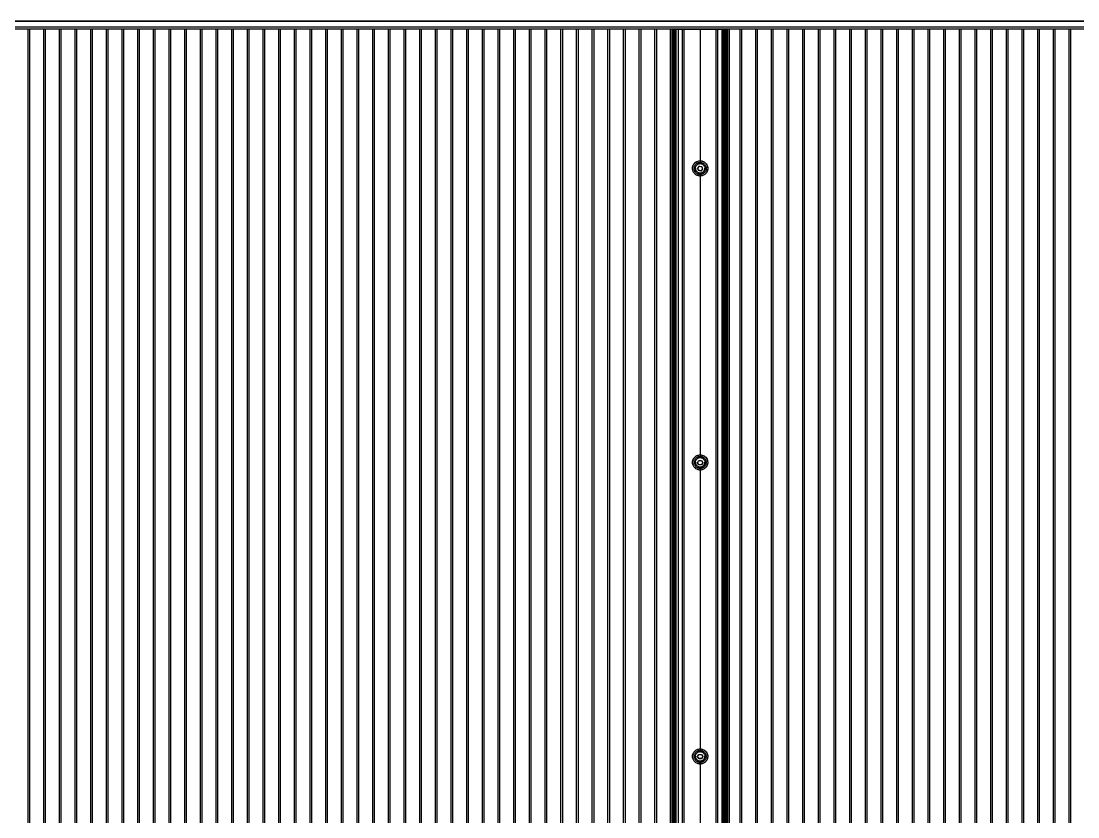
# Model space of a CAD drawing. Header units: millimetres. Extents: x 4625 to 14334, y 16216 to 31562.
# Drawn here: x 11904 to 13117, y 29666 to 30581 of the extents above; entities that cross this region are included whole.
import ezdxf

# ---------------------------------------------------------------- set-up
doc = ezdxf.new("R2010")
doc.units = ezdxf.units.MM
doc.header["$LTSCALE"] = 3
doc.layers.add('Default', color=7, linetype='Continuous')

msp = doc.modelspace()

# ---------------------------------------------------------------- linework, layer by layer
at = {"layer": 'Default'}
for p, q in [((13561.8, 30574), (11015.3, 30574)), ((13529.8, 30581.1), (11043.6, 30581.1)), ((11043.6, 30581.1), (13529.8, 30581.1)), ((11911.6, 28753.2), (11911.6, 30572.7)), ((11913.6, 28753.2), (11913.6, 30572.7)), ((11929.6, 28753.2), (11929.6, 30572.7)), ((11931.6, 28753.2), (11931.6, 30572.7)), ((11947.6, 28753.2), (11947.6, 30572.7)), ((11949.6, 28753.2), (11949.6, 30572.7)), ((11965.6, 28753.2), (11965.6, 30572.7)), ((11967.6, 28753.2), (11967.6, 30572.7)), ((11983.6, 28753.2), (11983.6, 30572.7)), ((11985.6, 28753.2), (11985.6, 30572.7)), ((12001.6, 28753.2), (12001.6, 30572.7)), ((12003.6, 28753.2), (12003.6, 30572.7)), ((12019.6, 28753.2), (12019.6, 30572.7)), ((12021.6, 28753.2), (12021.6, 30572.7)), ((12037.6, 28753.2), (12037.6, 30572.7)), ((12039.6, 28753.2), (12039.6, 30572.7)), ((12055.6, 28753.2), (12055.6, 30572.7)), ((12057.6, 28753.2), (12057.6, 30572.7)), ((12073.6, 28753.2), (12073.6, 30572.7)), ((12075.6, 28753.2), (12075.6, 30572.7)), ((12091.6, 28753.2), (12091.6, 30572.7)), ((12093.6, 28753.2), (12093.6, 30572.7)), ((12109.6, 28753.2), (12109.6, 30572.7)), ((12111.6, 28753.2), (12111.6, 30572.7)), ((12127.6, 28753.2), (12127.6, 30572.7)), ((12129.6, 28753.2), (12129.6, 30572.7)), ((12145.6, 28753.2), (12145.6, 30572.7)), ((12147.6, 28753.2), (12147.6, 30572.7)), ((12163.6, 28753.2), (12163.6, 30572.7)), ((12165.6, 28753.2), (12165.6, 30572.7)), ((12181.6, 28753.2), (12181.6, 30572.7)), ((12183.6, 28753.2), (12183.6, 30572.7)), ((12199.6, 28753.2), (12199.6, 30572.7)), ((12201.6, 28753.2), (12201.6, 30572.7)), ((12217.6, 28753.2), (12217.6, 30572.7)), ((12219.6, 28753.2), (12219.6, 30572.7)), ((12235.6, 28753.2), (12235.6, 30572.7)), ((12237.6, 28753.2), (12237.6, 30572.7)), ((12253.6, 28753.2), (12253.6, 30572.7)), ((12255.6, 28753.2), (12255.6, 30572.7)), ((12271.6, 28753.2), (12271.6, 30572.7)), ((12273.6, 28753.2), (12273.6, 30572.7)), ((12289.6, 28753.2), (12289.6, 30572.7)), ((12291.6, 28753.2), (12291.6, 30572.7)), ((12307.6, 28753.2), (12307.6, 30572.7)), ((12309.6, 28753.2), (12309.6, 30572.7)), ((12325.6, 28753.2), (12325.6, 30572.7)), ((12327.6, 28753.2), (12327.6, 30572.7)), ((12343.6, 28753.2), (12343.6, 30572.7)), ((12345.6, 28753.2), (12345.6, 30572.7)), ((12361.6, 28753.2), (12361.6, 30572.7)), ((12363.6, 28753.2), (12363.6, 30572.7)), ((12379.6, 28753.2), (12379.6, 30572.7)), ((12381.6, 28753.2), (12381.6, 30572.7)), ((12397.6, 28753.2), (12397.6, 30572.7)), ((12399.6, 28753.2), (12399.6, 30572.7)), ((12415.6, 28753.2), (12415.6, 30572.7)), ((12417.6, 28753.2), (12417.6, 30572.7)), ((12433.6, 28753.2), (12433.6, 30572.7)), ((12435.6, 28753.2), (12435.6, 30572.7)), ((12451.6, 28753.2), (12451.6, 30572.7)), ((12453.6, 28753.2), (12453.6, 30572.7)), ((12469.6, 28753.2), (12469.6, 30572.7)), ((12471.6, 28753.2), (12471.6, 30572.7)), ((12487.6, 28753.2), (12487.6, 30572.7)), ((12489.6, 28753.2), (12489.6, 30572.7)), ((12505.6, 28753.2), (12505.6, 30572.7)), ((12507.6, 28753.2), (12507.6, 30572.7)), ((12523.6, 28753.2), (12523.6, 30572.7)), ((12525.6, 28753.2), (12525.6, 30572.7)), ((12541.6, 28753.2), (12541.6, 30572.7)), ((12543.6, 28753.2), (12543.6, 30572.7)), ((12559.6, 28753.2), (12559.6, 30572.7)), ((12561.6, 28753.2), (12561.6, 30572.7)), ((12577.6, 28753.2), (12577.6, 30572.7)), ((12579.6, 28753.2), (12579.6, 30572.7)), ((12595.6, 28753.2), (12595.6, 30572.7)), ((12597.6, 28753.2), (12597.6, 30572.7)), ((12613.6, 28753.2), (12613.6, 30572.7)), ((12615.6, 28753.2), (12615.6, 30572.7)), ((12631.6, 28753.2), (12631.6, 30572.7)), ((12633.6, 28753.2), (12633.6, 30572.7)), ((12649.6, 28753.2), (12649.6, 30572.7)), ((12650, 28753), (12650, 30572.6)), ((12651.6, 28753.2), (12651.6, 30572.7)), ((12717, 30572.6), (12717, 28753)), ((12729.3, 28753.2), (12729.3, 30572.7)), ((12731.3, 28753.2), (12731.3, 30572.7)), ((12747.3, 28753.2), (12747.3, 30572.7)), ((12749.3, 28753.2), (12749.3, 30572.7)), ((12765.3, 28753.2), (12765.3, 30572.7)), ((12767.3, 28753.2), (12767.3, 30572.7)), ((12783.3, 28753.2), (12783.3, 30572.7)), ((12785.3, 28753.2), (12785.3, 30572.7)), ((12801.3, 28753.2), (12801.3, 30572.7)), ((12803.3, 28753.2), (12803.3, 30572.7)), ((12819.3, 28753.2), (12819.3, 30572.7)), ((12821.3, 28753.2), (12821.3, 30572.7)), ((12837.3, 28753.2), (12837.3, 30572.7)), ((12839.3, 28753.2), (12839.3, 30572.7)), ((12855.3, 28753.2), (12855.3, 30572.7)), ((12857.3, 28753.2), (12857.3, 30572.7)), ((12873.3, 28753.2), (12873.3, 30572.7)), ((12875.3, 28753.2), (12875.3, 30572.7)), ((12891.3, 28753.2), (12891.3, 30572.7)), ((12893.3, 28753.2), (12893.3, 30572.7)), ((12909.3, 28753.2), (12909.3, 30572.7)), ((12911.3, 28753.2), (12911.3, 30572.7)), ((12927.3, 28753.2), (12927.3, 30572.7)), ((12929.3, 28753.2), (12929.3, 30572.7)), ((12945.3, 28753.2), (12945.3, 30572.7)), ((12947.3, 28753.2), (12947.3, 30572.7)), ((12963.3, 28753.2), (12963.3, 30572.7)), ((12965.3, 28753.2), (12965.3, 30572.7)), ((12981.3, 28753.2), (12981.3, 30572.7)), ((12983.3, 28753.2), (12983.3, 30572.7)), ((12999.3, 28753.2), (12999.3, 30572.7)), ((13001.3, 28753.2), (13001.3, 30572.7)), ((13017.3, 28753.2), (13017.3, 30572.7)), ((13019.3, 28753.2), (13019.3, 30572.7)), ((13035.3, 28753.2), (13035.3, 30572.7)), ((13037.3, 28753.2), (13037.3, 30572.7)), ((13053.3, 28753.2), (13053.3, 30572.7)), ((13055.3, 28753.2), (13055.3, 30572.7)), ((13071.3, 28753.2), (13071.3, 30572.7)), ((13073.3, 28753.2), (13073.3, 30572.7)), ((13089.3, 28753.2), (13089.3, 30572.7)), ((13091.3, 28753.2), (13091.3, 30572.7)), ((13107.3, 28753.2), (13107.3, 30572.7)), ((13109.3, 28753.2), (13109.3, 30572.7)), ((13561.8, 30572), (11015.3, 30572)), ((12652, 28752.6), (12652, 30572.1)), ((12653.5, 28752.2), (12653.5, 30571.7)), ((12653.6, 28752.4), (12653.6, 30572)), ((12654.3, 28752.1), (12654.3, 30571.6)), ((12655.2, 28752.4), (12655.2, 30572)), ((12655.2, 28752.2), (12655.2, 30571.8)), ((12656, 28752.4), (12656, 30572)), ((12658.5, 28752.3), (12658.5, 30571.9)), ((12663.2, 28752.2), (12663.2, 30571.7)), ((12665, 28752.2), (12665, 30571.7)), ((12683.5, 30571.4), (12683.5, 30417.3)), ((12702, 28752.2), (12702, 30571.7)), ((12703.7, 28752.2), (12703.7, 30571.7)), ((12708.5, 30571.9), (12708.5, 28752.3)), ((12710, 30572), (12710, 28752.4)), ((12711, 30572), (12711, 28752.4)), ((12711.7, 28752.4), (12711.7, 30572)), ((12711.7, 28752.2), (12711.7, 30571.8)), ((12712.7, 28752.1), (12712.7, 30571.6)), ((12713.4, 30572), (12713.4, 28752.4)), ((12713.5, 28752.5), (12713.5, 30572.1)), ((12713.5, 28752.2), (12713.5, 30571.7)), ((12715, 30572.1), (12715, 28752.6)), ((12680.7, 30412.4), (12682.6, 30414.5)), ((12682.6, 30414.5), (12685.4, 30413.9)), ((12681.5, 30409.6), (12680.7, 30412.4)), ((12684.3, 30409), (12681.5, 30409.6)), ((12683.5, 30406.3), (12683.5, 30079.4)), ((12686.3, 30411.1), (12684.3, 30409)), ((12684.3, 30409), (12684.3, 30408.8)), ((12682, 30071.3), (12680.6, 30073.8)), ((12684.9, 30071.3), (12682, 30071.3)), ((12683.5, 30068.4), (12683.5, 29741.5)), ((12686.4, 30073.8), (12684.9, 30071.3)), ((12682, 29733.4), (12680.6, 29735.9)), ((12686.4, 29735.9), (12684.9, 29733.4)), ((12684.9, 29733.4), (12682, 29733.4)), ((12682, 29733.4), (12682, 29733.2)), ((12683.5, 29730.5), (12683.5, 29601.8)), ((12684.9, 29733.4), (12684.9, 29733.2))]:
    msp.add_line(p, q, dxfattribs=at)
for points in [[(12683.5, 30571.4, 0), (12654.3, 30571.6, 0)], [(12701.1, 30571.7, 0), (12665.9, 30571.7, 0)], [(12712.7, 30571.6, 0), (12683.5, 30571.4, 0)], [(12674.8, 30410.4, 0), (12674.7, 30411.5, 0), (12674.8, 30412.5, 0), (12674.9, 30413.5, 0), (12675.1, 30414.5, 0), (12675.5, 30415.4, 0), (12676, 30416.3, 0), (12676.6, 30417.2, 0), (12677.3, 30418, 0), (12678.2, 30418.8, 0), (12679.1, 30419.4, 0), (12680.1, 30419.9, 0), (12681.2, 30420.3, 0), (12682.2, 30420.5, 0), (12683.3, 30420.6, 0), (12684.3, 30420.5, 0), (12685.3, 30420.4, 0), (12686.2, 30420.1, 0), (12687.2, 30419.7, 0), (12688.1, 30419.2, 0), (12689, 30418.6, 0), (12689.8, 30417.9, 0), (12690.5, 30417, 0), (12691.1, 30416.1, 0), (12691.6, 30415, 0), (12692, 30414, 0), (12692.2, 30412.9, 0), (12692.2, 30411.9, 0), (12692.2, 30410.8, 0), (12692, 30409.9, 0), (12691.7, 30408.9, 0), (12691.3, 30408, 0), (12690.8, 30407.1, 0)], [(12678, 30411.8, 0), (12678, 30412.4, 0), (12678.1, 30412.9, 0), (12678.2, 30413.4, 0), (12678.4, 30413.9, 0), (12678.6, 30414.4, 0), (12678.9, 30414.9, 0), (12679.2, 30415.3, 0), (12679.6, 30415.7, 0), (12680, 30416.1, 0), (12680.4, 30416.4, 0), (12680.9, 30416.7, 0), (12681.4, 30416.9, 0), (12681.9, 30417.1, 0), (12682.4, 30417.2, 0), (12682.9, 30417.3, 0), (12683.5, 30417.3, 0)], [(12683.5, 30417.3, 0), (12684, 30417.3, 0), (12684.5, 30417.2, 0), (12685.1, 30417.1, 0), (12685.6, 30416.9, 0), (12686.1, 30416.7, 0), (12686.5, 30416.4, 0), (12687, 30416.1, 0), (12687.4, 30415.7, 0), (12687.7, 30415.3, 0), (12688, 30414.9, 0), (12688.3, 30414.4, 0), (12688.6, 30413.9, 0), (12688.7, 30413.4, 0), (12688.9, 30412.9, 0), (12688.9, 30412.4, 0), (12689, 30411.8, 0)], [(12678, 30412, 0), (12678, 30411.5, 0), (12678.1, 30410.9, 0), (12678.2, 30410.4, 0), (12678.4, 30409.9, 0), (12678.6, 30409.4, 0), (12678.9, 30408.9, 0), (12679.2, 30408.5, 0), (12679.6, 30408.1, 0), (12680, 30407.7, 0), (12680.4, 30407.4, 0), (12680.9, 30407.1, 0), (12681.4, 30406.9, 0), (12681.9, 30406.7, 0), (12682.4, 30406.6, 0), (12682.9, 30406.5, 0), (12683.5, 30406.5, 0), (12684, 30406.5, 0), (12684.5, 30406.6, 0), (12685.1, 30406.7, 0), (12685.6, 30406.9, 0), (12686.1, 30407.1, 0), (12686.5, 30407.4, 0), (12687, 30407.7, 0), (12687.4, 30408.1, 0), (12687.7, 30408.5, 0), (12688, 30408.9, 0), (12688.3, 30409.4, 0), (12688.6, 30409.9, 0), (12688.7, 30410.4, 0), (12688.9, 30410.9, 0), (12688.9, 30411.5, 0), (12689, 30412, 0)], [(12683.5, 30406.3, 0), (12682.9, 30406.4, 0), (12682.4, 30406.5, 0), (12681.9, 30406.6, 0), (12681.4, 30406.8, 0), (12680.9, 30407, 0), (12680.4, 30407.3, 0), (12680, 30407.6, 0), (12679.6, 30408, 0), (12679.2, 30408.3, 0), (12678.9, 30408.8, 0), (12678.6, 30409.2, 0), (12678.4, 30409.7, 0), (12678.2, 30410.3, 0), (12678.1, 30410.8, 0), (12678, 30411.3, 0), (12678, 30411.8, 0)], [(12680.7, 30412.2, 0), (12682.6, 30414.3, 0)], [(12681.5, 30409.5, 0), (12680.7, 30412.2, 0)], [(12684.3, 30408.8, 0), (12681.5, 30409.5, 0)], [(12682.6, 30414.3, 0), (12685.4, 30413.7, 0)], [(12689, 30411.8, 0), (12688.9, 30411.3, 0), (12688.9, 30410.8, 0), (12688.7, 30410.3, 0), (12688.6, 30409.7, 0), (12688.3, 30409.2, 0), (12688, 30408.8, 0), (12687.7, 30408.3, 0), (12687.4, 30408, 0), (12687, 30407.6, 0), (12686.5, 30407.3, 0), (12686.1, 30407, 0), (12685.6, 30406.8, 0), (12685.1, 30406.6, 0), (12684.5, 30406.5, 0), (12684, 30406.4, 0), (12683.5, 30406.3, 0)], [(12686.3, 30410.9, 0), (12684.3, 30408.8, 0)], [(12685.4, 30413.7, 0), (12686.3, 30410.9, 0)], [(12675, 30071.8, 0), (12674.8, 30072.8, 0), (12674.7, 30073.7, 0), (12674.8, 30074.6, 0), (12674.9, 30075.5, 0), (12675.1, 30076.5, 0), (12675.5, 30077.4, 0), (12675.9, 30078.3, 0), (12676.5, 30079.2, 0), (12677.2, 30080, 0), (12678, 30080.7, 0), (12678.8, 30081.3, 0), (12679.7, 30081.8, 0), (12680.7, 30082.2, 0), (12681.6, 30082.4, 0), (12682.6, 30082.6, 0), (12683.5, 30082.6, 0)], [(12678, 30073.9, 0), (12678, 30074.4, 0), (12678.1, 30075, 0), (12678.2, 30075.5, 0), (12678.4, 30076, 0), (12678.6, 30076.5, 0), (12678.9, 30077, 0), (12679.2, 30077.4, 0), (12679.6, 30077.8, 0), (12680, 30078.1, 0), (12680.4, 30078.5, 0), (12680.9, 30078.7, 0), (12681.4, 30079, 0), (12681.9, 30079.2, 0), (12682.4, 30079.3, 0), (12682.9, 30079.4, 0), (12683.5, 30079.4, 0)], [(12680.6, 30073.6, 0), (12682, 30076.1, 0)], [(12682, 30076.1, 0), (12684.9, 30076.1, 0)], [(12683.5, 30082.6, 0), (12684.6, 30082.6, 0), (12685.7, 30082.3, 0), (12686.9, 30081.9, 0), (12688, 30081.4, 0), (12689, 30080.7, 0), (12690, 30079.8, 0), (12690.7, 30078.8, 0), (12691.4, 30077.7, 0), (12691.8, 30076.5, 0), (12692.1, 30075.4, 0), (12692.2, 30074.3, 0), (12692.2, 30073.2, 0), (12692, 30072, 0), (12691.7, 30070.9, 0), (12691.2, 30069.8, 0), (12690.5, 30068.7, 0)], [(12683.5, 30079.4, 0), (12684, 30079.4, 0), (12684.5, 30079.3, 0), (12685.1, 30079.2, 0), (12685.6, 30079, 0), (12686.1, 30078.7, 0), (12686.5, 30078.5, 0), (12687, 30078.1, 0), (12687.4, 30077.8, 0), (12687.7, 30077.4, 0), (12688, 30077, 0), (12688.3, 30076.5, 0), (12688.6, 30076, 0), (12688.7, 30075.5, 0), (12688.9, 30075, 0), (12688.9, 30074.4, 0), (12689, 30073.9, 0)], [(12684.9, 30076.1, 0), (12686.4, 30073.6, 0)], [(12678, 30074.1, 0), (12678, 30073.5, 0), (12678.1, 30073, 0), (12678.2, 30072.5, 0), (12678.4, 30072, 0), (12678.6, 30071.5, 0), (12678.9, 30071, 0), (12679.2, 30070.6, 0), (12679.6, 30070.2, 0), (12680, 30069.8, 0), (12680.4, 30069.5, 0), (12680.9, 30069.2, 0), (12681.4, 30069, 0), (12681.9, 30068.8, 0), (12682.4, 30068.7, 0), (12682.9, 30068.6, 0), (12683.5, 30068.6, 0), (12684, 30068.6, 0), (12684.5, 30068.7, 0), (12685.1, 30068.8, 0), (12685.6, 30069, 0), (12686.1, 30069.2, 0), (12686.5, 30069.5, 0), (12687, 30069.8, 0), (12687.4, 30070.2, 0), (12687.7, 30070.6, 0), (12688, 30071, 0), (12688.3, 30071.5, 0), (12688.6, 30072, 0), (12688.7, 30072.5, 0), (12688.9, 30073, 0), (12688.9, 30073.5, 0), (12689, 30074.1, 0)], [(12683.5, 30068.4, 0), (12682.9, 30068.5, 0), (12682.4, 30068.5, 0), (12681.9, 30068.7, 0), (12681.4, 30068.8, 0), (12680.9, 30069.1, 0), (12680.4, 30069.4, 0), (12680, 30069.7, 0), (12679.6, 30070, 0), (12679.2, 30070.4, 0), (12678.9, 30070.9, 0), (12678.6, 30071.3, 0), (12678.4, 30071.8, 0), (12678.2, 30072.3, 0), (12678.1, 30072.9, 0), (12678, 30073.4, 0), (12678, 30073.9, 0)], [(12682, 30071.2, 0), (12680.6, 30073.6, 0)], [(12684.9, 30071.2, 0), (12682, 30071.2, 0)], [(12689, 30073.9, 0), (12688.9, 30073.4, 0), (12688.9, 30072.9, 0), (12688.7, 30072.3, 0), (12688.6, 30071.8, 0), (12688.3, 30071.3, 0), (12688, 30070.9, 0), (12687.7, 30070.4, 0), (12687.4, 30070, 0), (12687, 30069.7, 0), (12686.5, 30069.4, 0), (12686.1, 30069.1, 0), (12685.6, 30068.8, 0), (12685.1, 30068.7, 0), (12684.5, 30068.5, 0), (12684, 30068.5, 0), (12683.5, 30068.4, 0)], [(12686.4, 30073.6, 0), (12684.9, 30071.2, 0)], [(12674.8, 29735.1, 0), (12674.7, 29736, 0), (12674.8, 29736.8, 0), (12674.9, 29737.7, 0), (12675.1, 29738.5, 0), (12675.4, 29739.4, 0), (12675.8, 29740.2, 0), (12676.3, 29741, 0), (12676.9, 29741.8, 0), (12677.6, 29742.5, 0), (12678.4, 29743.1, 0), (12679.2, 29743.6, 0), (12680, 29744, 0), (12680.9, 29744.3, 0), (12681.8, 29744.5, 0), (12682.6, 29744.7, 0), (12683.5, 29744.7, 0)], [(12678, 29736, 0), (12678, 29736.5, 0), (12678.1, 29737, 0), (12678.2, 29737.6, 0), (12678.4, 29738.1, 0), (12678.6, 29738.6, 0), (12678.9, 29739.1, 0), (12679.2, 29739.5, 0), (12679.6, 29739.9, 0), (12680, 29740.2, 0), (12680.4, 29740.5, 0), (12680.9, 29740.8, 0), (12681.4, 29741.1, 0), (12681.9, 29741.2, 0), (12682.4, 29741.4, 0), (12682.9, 29741.4, 0), (12683.5, 29741.5, 0)], [(12678, 29736.1, 0), (12678, 29735.6, 0), (12678.1, 29735.1, 0), (12678.2, 29734.5, 0), (12678.4, 29734, 0), (12678.6, 29733.5, 0), (12678.9, 29733.1, 0), (12679.2, 29732.6, 0), (12679.6, 29732.2, 0), (12680, 29731.9, 0), (12680.4, 29731.6, 0), (12680.9, 29731.3, 0), (12681.4, 29731.1, 0), (12681.9, 29730.9, 0), (12682.4, 29730.7, 0), (12682.9, 29730.7, 0), (12683.5, 29730.6, 0), (12684, 29730.7, 0), (12684.5, 29730.7, 0), (12685.1, 29730.9, 0), (12685.6, 29731.1, 0), (12686.1, 29731.3, 0), (12686.5, 29731.6, 0), (12687, 29731.9, 0), (12687.4, 29732.2, 0), (12687.7, 29732.6, 0), (12688, 29733.1, 0), (12688.3, 29733.5, 0), (12688.6, 29734, 0), (12688.7, 29734.5, 0), (12688.9, 29735.1, 0), (12688.9, 29735.6, 0), (12689, 29736.1, 0)], [(12683.5, 29730.5, 0), (12682.9, 29730.5, 0), (12682.4, 29730.6, 0), (12681.9, 29730.7, 0), (12681.4, 29730.9, 0), (12680.9, 29731.2, 0), (12680.4, 29731.4, 0), (12680, 29731.8, 0), (12679.6, 29732.1, 0), (12679.2, 29732.5, 0), (12678.9, 29732.9, 0), (12678.6, 29733.4, 0), (12678.4, 29733.9, 0), (12678.2, 29734.4, 0), (12678.1, 29734.9, 0), (12678, 29735.5, 0), (12678, 29736, 0)], [(12680.6, 29735.7, 0), (12682, 29738.2, 0)], [(12682, 29733.2, 0), (12680.6, 29735.7, 0)], [(12682, 29738.2, 0), (12684.9, 29738.2, 0)], [(12683.5, 29744.7, 0), (12684.5, 29744.6, 0), (12685.6, 29744.4, 0), (12686.7, 29744.1, 0), (12687.8, 29743.6, 0), (12688.8, 29742.9, 0), (12689.7, 29742.1, 0), (12690.5, 29741.1, 0), (12691.2, 29740.1, 0), (12691.7, 29739.1, 0), (12692, 29738, 0), (12692.2, 29736.9, 0), (12692.2, 29735.8, 0), (12692.1, 29734.7, 0), (12691.9, 29733.6, 0), (12691.5, 29732.5, 0), (12691, 29731.5, 0)], [(12683.5, 29741.5, 0), (12684, 29741.4, 0), (12684.5, 29741.4, 0), (12685.1, 29741.2, 0), (12685.6, 29741.1, 0), (12686.1, 29740.8, 0), (12686.5, 29740.5, 0), (12687, 29740.2, 0), (12687.4, 29739.9, 0), (12687.7, 29739.5, 0), (12688, 29739.1, 0), (12688.3, 29738.6, 0), (12688.6, 29738.1, 0), (12688.7, 29737.6, 0), (12688.9, 29737, 0), (12688.9, 29736.5, 0), (12689, 29736, 0)], [(12689, 29736, 0), (12688.9, 29735.5, 0), (12688.9, 29734.9, 0), (12688.7, 29734.4, 0), (12688.6, 29733.9, 0), (12688.3, 29733.4, 0), (12688, 29732.9, 0), (12687.7, 29732.5, 0), (12687.4, 29732.1, 0), (12687, 29731.8, 0), (12686.5, 29731.4, 0), (12686.1, 29731.2, 0), (12685.6, 29730.9, 0), (12685.1, 29730.7, 0), (12684.5, 29730.6, 0), (12684, 29730.5, 0), (12683.5, 29730.5, 0)], [(12684.9, 29738.2, 0), (12686.4, 29735.7, 0)], [(12686.4, 29735.7, 0), (12684.9, 29733.2, 0)], [(12685.4, 29727.5, 0), (12684.1, 29727.3, 0), (12682.9, 29727.3, 0), (12681.7, 29727.4, 0), (12680.4, 29727.8, 0)], [(12684.9, 29733.2, 0), (12682, 29733.2, 0)]]:
    msp.add_polyline3d(points, dxfattribs=at)
for points in [[(12681.5, 30403.2, 0), (12680.8, 30403.5, 0), (12680, 30403.7, 0), (12679.3, 30404.1, 0), (12678.5, 30404.6, 0), (12677.8, 30405.1, 0), (12677.2, 30405.7, 0), (12676.6, 30406.4, 0), (12676.1, 30407.1, 0), (12675.6, 30407.9, 0), (12675.3, 30408.7, 0), (12675, 30409.6, 0), (12674.8, 30410.4, 0), (12674.7, 30411.3, 0), (12674.7, 30412.1, 0), (12674.8, 30412.9, 0), (12674.9, 30413.7, 0), (12675.2, 30414.5, 0), (12675.4, 30415.2, 0), (12675.8, 30416, 0), (12676.3, 30416.7, 0), (12676.8, 30417.4, 0), (12677.4, 30418, 0), (12678.1, 30418.6, 0), (12678.8, 30419.1, 0), (12679.6, 30419.6, 0), (12680.4, 30419.9, 0), (12681.3, 30420.2, 0), (12682.1, 30420.4, 0), (12683, 30420.5, 0), (12683.8, 30420.5, 0), (12684.7, 30420.4, 0), (12685.4, 30420.3, 0), (12686.2, 30420.1, 0), (12686.9, 30419.8, 0), (12687.7, 30419.4, 0), (12688.4, 30418.9, 0), (12689.1, 30418.4, 0), (12689.8, 30417.8, 0), (12690.4, 30417.1, 0), (12690.9, 30416.4, 0), (12691.3, 30415.6, 0), (12691.7, 30414.8, 0), (12691.9, 30413.9, 0), (12692.1, 30413.1, 0), (12692.2, 30412.2, 0), (12692.2, 30411.4, 0), (12692.1, 30410.6, 0), (12692, 30409.8, 0), (12691.8, 30409, 0), (12691.5, 30408.3, 0), (12691.1, 30407.5, 0), (12690.7, 30406.8, 0), (12690.2, 30406.1, 0), (12689.5, 30405.5, 0), (12688.9, 30404.9, 0), (12688.1, 30404.4, 0), (12687.3, 30403.9, 0), (12686.5, 30403.6, 0), (12685.7, 30403.3, 0), (12684.8, 30403.1, 0), (12683.9, 30403, 0), (12683.1, 30403, 0), (12682.3, 30403.1, 0)], [(12681.9, 30404.9, 0), (12681.3, 30405.1, 0), (12680.7, 30405.3, 0), (12680.1, 30405.6, 0), (12679.5, 30406, 0), (12679, 30406.4, 0), (12678.4, 30406.9, 0), (12678, 30407.4, 0), (12677.5, 30408, 0), (12677.2, 30408.7, 0), (12676.9, 30409.3, 0), (12676.7, 30410, 0), (12676.6, 30410.7, 0), (12676.5, 30411.4, 0), (12676.5, 30412, 0), (12676.5, 30412.7, 0), (12676.7, 30413.3, 0), (12676.8, 30413.9, 0), (12677, 30414.5, 0), (12677.3, 30415.1, 0), (12677.7, 30415.7, 0), (12678.1, 30416.3, 0), (12678.6, 30416.8, 0), (12679.2, 30417.3, 0), (12679.8, 30417.7, 0), (12680.4, 30418, 0), (12681, 30418.3, 0), (12681.7, 30418.5, 0), (12682.4, 30418.7, 0), (12683.1, 30418.7, 0), (12683.8, 30418.7, 0), (12684.4, 30418.7, 0), (12685, 30418.6, 0), (12685.6, 30418.4, 0), (12686.3, 30418.2, 0), (12686.9, 30417.9, 0), (12687.4, 30417.5, 0), (12688, 30417.1, 0), (12688.5, 30416.6, 0), (12689, 30416.1, 0), (12689.4, 30415.5, 0), (12689.8, 30414.8, 0), (12690, 30414.2, 0), (12690.3, 30413.5, 0), (12690.4, 30412.8, 0), (12690.5, 30412.1, 0), (12690.5, 30411.5, 0), (12690.4, 30410.8, 0), (12690.3, 30410.2, 0), (12690.1, 30409.6, 0), (12689.9, 30409, 0), (12689.6, 30408.4, 0), (12689.2, 30407.8, 0), (12688.8, 30407.2, 0), (12688.3, 30406.7, 0), (12687.8, 30406.3, 0), (12687.2, 30405.8, 0), (12686.6, 30405.5, 0), (12685.9, 30405.2, 0), (12685.2, 30405, 0), (12684.5, 30404.8, 0), (12683.9, 30404.8, 0), (12683.2, 30404.8, 0), (12682.5, 30404.8, 0)], [(12683.5, 30082.6, 0), (12684.3, 30082.5, 0), (12685.1, 30082.4, 0), (12685.9, 30082.2, 0), (12686.7, 30081.9, 0), (12687.5, 30081.6, 0), (12688.3, 30081.1, 0), (12689, 30080.6, 0), (12689.7, 30080, 0), (12690.3, 30079.3, 0), (12690.8, 30078.6, 0), (12691.2, 30077.8, 0), (12691.6, 30077, 0), (12691.9, 30076.2, 0), (12692.1, 30075.4, 0), (12692.2, 30074.6, 0), (12692.2, 30073.8, 0), (12692.2, 30073, 0), (12692.1, 30072.2, 0), (12691.9, 30071.4, 0), (12691.6, 30070.6, 0), (12691.2, 30069.8, 0), (12690.8, 30069.1, 0), (12690.3, 30068.3, 0), (12689.7, 30067.7, 0), (12689, 30067.1, 0), (12688.3, 30066.5, 0), (12687.5, 30066.1, 0), (12686.7, 30065.7, 0), (12685.9, 30065.4, 0), (12685.1, 30065.2, 0), (12684.3, 30065.1, 0), (12683.5, 30065.1, 0), (12682.7, 30065.1, 0), (12681.9, 30065.2, 0), (12681.1, 30065.4, 0), (12680.3, 30065.7, 0), (12679.5, 30066.1, 0), (12678.7, 30066.5, 0), (12678, 30067.1, 0), (12677.3, 30067.7, 0), (12676.7, 30068.3, 0), (12676.2, 30069.1, 0), (12675.7, 30069.8, 0), (12675.3, 30070.6, 0), (12675.1, 30071.4, 0), (12674.9, 30072.2, 0), (12674.8, 30073, 0), (12674.7, 30073.8, 0), (12674.8, 30074.6, 0), (12674.9, 30075.4, 0), (12675.1, 30076.2, 0), (12675.3, 30077, 0), (12675.7, 30077.8, 0), (12676.2, 30078.6, 0), (12676.7, 30079.3, 0), (12677.3, 30080, 0), (12678, 30080.6, 0), (12678.7, 30081.1, 0), (12679.5, 30081.6, 0), (12680.3, 30081.9, 0), (12681.1, 30082.2, 0), (12681.9, 30082.4, 0), (12682.7, 30082.5, 0)], [(12683.5, 30080.8, 0), (12684.1, 30080.8, 0), (12684.7, 30080.7, 0), (12685.4, 30080.5, 0), (12686.1, 30080.3, 0), (12686.7, 30080, 0), (12687.3, 30079.7, 0), (12687.9, 30079.2, 0), (12688.4, 30078.8, 0), (12688.9, 30078.2, 0), (12689.3, 30077.6, 0), (12689.7, 30077, 0), (12690, 30076.4, 0), (12690.2, 30075.7, 0), (12690.4, 30075.1, 0), (12690.4, 30074.5, 0), (12690.5, 30073.8, 0), (12690.4, 30073.2, 0), (12690.4, 30072.6, 0), (12690.2, 30071.9, 0), (12690, 30071.3, 0), (12689.7, 30070.6, 0), (12689.3, 30070, 0), (12688.9, 30069.4, 0), (12688.4, 30068.9, 0), (12687.9, 30068.4, 0), (12687.3, 30068, 0), (12686.7, 30067.6, 0), (12686.1, 30067.3, 0), (12685.4, 30067.1, 0), (12684.7, 30067, 0), (12684.1, 30066.9, 0), (12683.5, 30066.8, 0), (12682.8, 30066.9, 0), (12682.2, 30067, 0), (12681.5, 30067.1, 0), (12680.9, 30067.3, 0), (12680.3, 30067.6, 0), (12679.6, 30068, 0), (12679.1, 30068.4, 0), (12678.5, 30068.9, 0), (12678, 30069.4, 0), (12677.6, 30070, 0), (12677.3, 30070.6, 0), (12677, 30071.3, 0), (12676.7, 30071.9, 0), (12676.6, 30072.6, 0), (12676.5, 30073.2, 0), (12676.5, 30073.8, 0), (12676.5, 30074.5, 0), (12676.6, 30075.1, 0), (12676.7, 30075.7, 0), (12677, 30076.4, 0), (12677.3, 30077, 0), (12677.6, 30077.6, 0), (12678, 30078.2, 0), (12678.5, 30078.8, 0), (12679.1, 30079.2, 0), (12679.6, 30079.7, 0), (12680.3, 30080, 0), (12680.9, 30080.3, 0), (12681.5, 30080.5, 0), (12682.2, 30080.7, 0), (12682.8, 30080.8, 0)], [(12683.5, 29744.6, 0), (12684.3, 29744.6, 0), (12685.1, 29744.5, 0), (12685.9, 29744.3, 0), (12686.7, 29744, 0), (12687.5, 29743.7, 0), (12688.3, 29743.2, 0), (12689, 29742.7, 0), (12689.7, 29742.1, 0), (12690.3, 29741.4, 0), (12690.8, 29740.7, 0), (12691.2, 29739.9, 0), (12691.6, 29739.1, 0), (12691.9, 29738.3, 0), (12692.1, 29737.5, 0), (12692.2, 29736.7, 0), (12692.2, 29735.9, 0), (12692.2, 29735.1, 0), (12692.1, 29734.3, 0), (12691.9, 29733.5, 0), (12691.6, 29732.7, 0), (12691.2, 29731.9, 0), (12690.8, 29731.1, 0), (12690.3, 29730.4, 0), (12689.7, 29729.7, 0), (12689, 29729.1, 0), (12688.3, 29728.6, 0), (12687.5, 29728.1, 0), (12686.7, 29727.8, 0), (12685.9, 29727.5, 0), (12685.1, 29727.3, 0), (12684.3, 29727.2, 0), (12683.5, 29727.2, 0), (12682.7, 29727.2, 0), (12681.9, 29727.3, 0), (12681.1, 29727.5, 0), (12680.3, 29727.8, 0), (12679.5, 29728.1, 0), (12678.7, 29728.6, 0), (12678, 29729.1, 0), (12677.3, 29729.7, 0), (12676.7, 29730.4, 0), (12676.2, 29731.1, 0), (12675.7, 29731.9, 0), (12675.3, 29732.7, 0), (12675.1, 29733.5, 0), (12674.9, 29734.3, 0), (12674.8, 29735.1, 0), (12674.7, 29735.9, 0), (12674.8, 29736.7, 0), (12674.9, 29737.5, 0), (12675.1, 29738.3, 0), (12675.3, 29739.1, 0), (12675.7, 29739.9, 0), (12676.2, 29740.7, 0), (12676.7, 29741.4, 0), (12677.3, 29742.1, 0), (12678, 29742.7, 0), (12678.7, 29743.2, 0), (12679.5, 29743.7, 0), (12680.3, 29744, 0), (12681.1, 29744.3, 0), (12681.9, 29744.5, 0), (12682.7, 29744.6, 0)], [(12683.5, 29742.9, 0), (12684.1, 29742.9, 0), (12684.7, 29742.8, 0), (12685.4, 29742.6, 0), (12686.1, 29742.4, 0), (12686.7, 29742.1, 0), (12687.3, 29741.7, 0), (12687.9, 29741.3, 0), (12688.4, 29740.8, 0), (12688.9, 29740.3, 0), (12689.3, 29739.7, 0), (12689.7, 29739.1, 0), (12690, 29738.5, 0), (12690.2, 29737.8, 0), (12690.4, 29737.2, 0), (12690.4, 29736.5, 0), (12690.5, 29735.9, 0), (12690.4, 29735.3, 0), (12690.4, 29734.6, 0), (12690.2, 29734, 0), (12690, 29733.3, 0), (12689.7, 29732.7, 0), (12689.3, 29732.1, 0), (12688.9, 29731.5, 0), (12688.4, 29731, 0), (12687.9, 29730.5, 0), (12687.3, 29730.1, 0), (12686.7, 29729.7, 0), (12686.1, 29729.4, 0), (12685.4, 29729.2, 0), (12684.7, 29729, 0), (12684.1, 29728.9, 0), (12683.5, 29728.9, 0), (12682.8, 29728.9, 0), (12682.2, 29729, 0), (12681.5, 29729.2, 0), (12680.9, 29729.4, 0), (12680.3, 29729.7, 0), (12679.6, 29730.1, 0), (12679.1, 29730.5, 0), (12678.5, 29731, 0), (12678, 29731.5, 0), (12677.6, 29732.1, 0), (12677.3, 29732.7, 0), (12677, 29733.3, 0), (12676.7, 29734, 0), (12676.6, 29734.6, 0), (12676.5, 29735.3, 0), (12676.5, 29735.9, 0), (12676.5, 29736.5, 0), (12676.6, 29737.2, 0), (12676.7, 29737.8, 0), (12677, 29738.5, 0), (12677.3, 29739.1, 0), (12677.6, 29739.7, 0), (12678, 29740.3, 0), (12678.5, 29740.8, 0), (12679.1, 29741.3, 0), (12679.6, 29741.7, 0), (12680.3, 29742.1, 0), (12680.9, 29742.4, 0), (12681.5, 29742.6, 0), (12682.2, 29742.8, 0), (12682.8, 29742.9, 0)]]:
    msp.add_polyline3d(points, close=True, dxfattribs=at)

doc.saveas('drawing.dxf')
